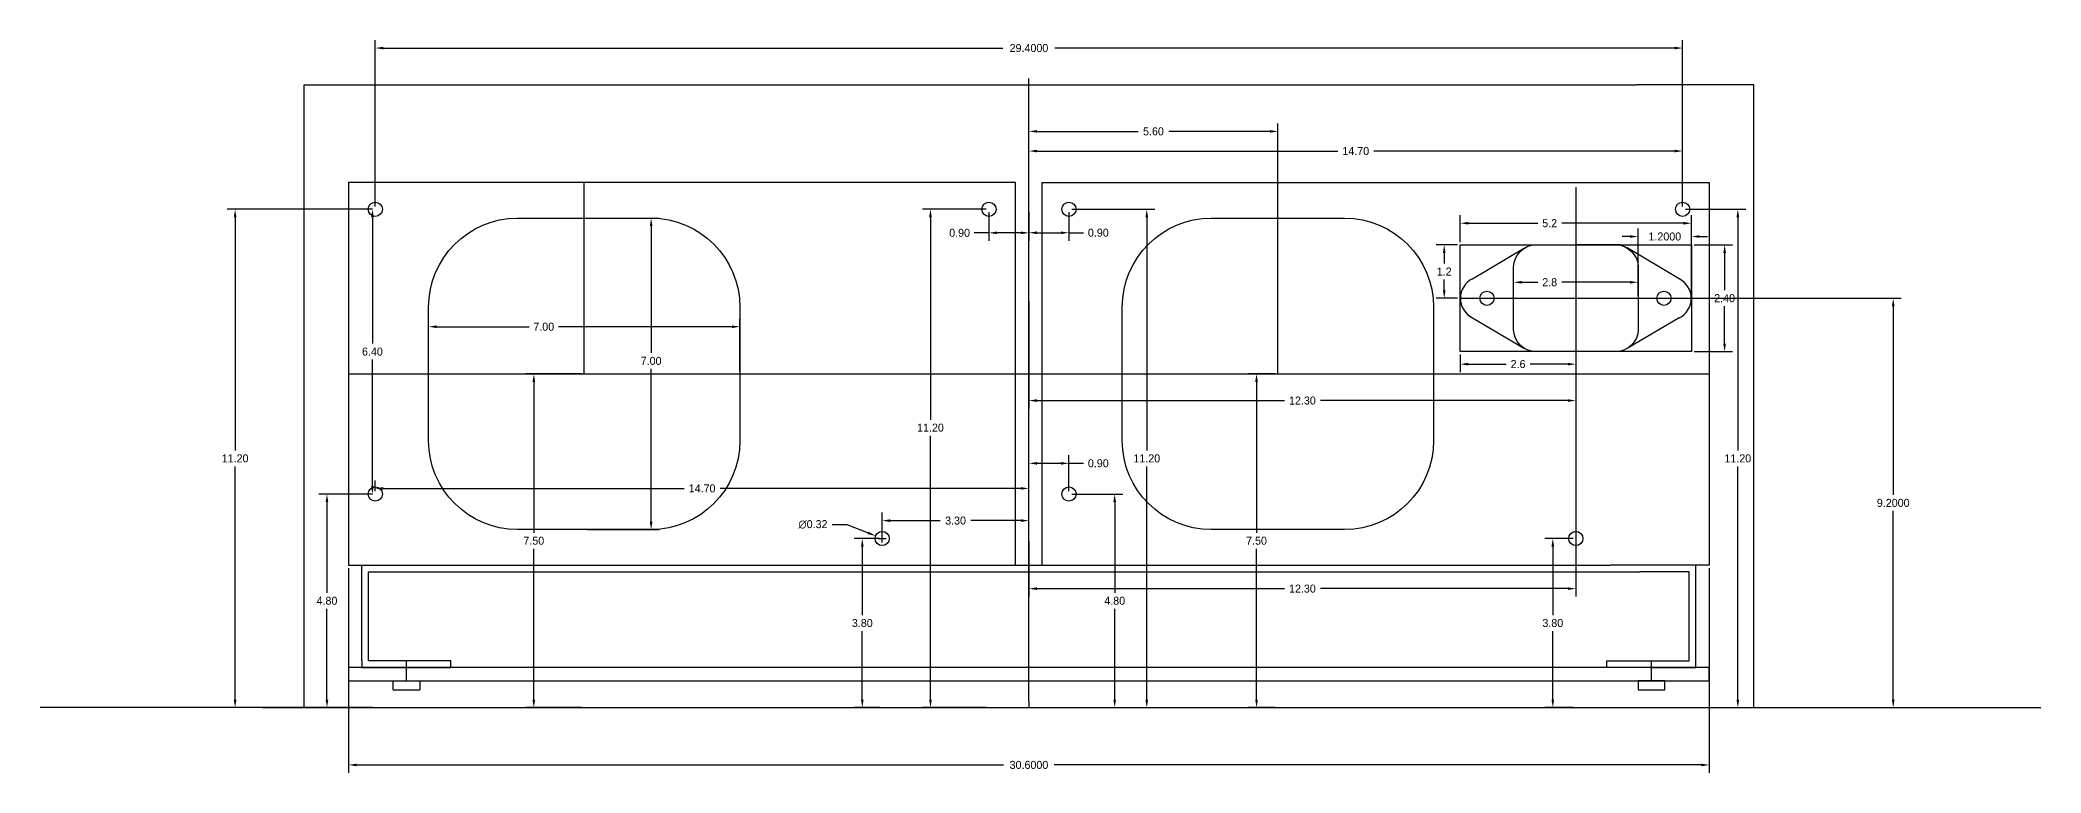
# Model space of a CAD drawing. Header units: millimetres. Extents: x -73 to 120, y 17 to 125.
# Drawn here: x -72.75 to -27.75, y 17.14 to 33.62 of the extents above; entities that cross this region are included whole.
import ezdxf
from ezdxf.lldxf.tags import DXFTag

# ---------------------------------------------------------------- set-up
doc = ezdxf.new("R2010")
doc.units = ezdxf.units.MM
doc.header["$MEASUREMENT"] = 0
tags = doc.linetypes.add('New Line1', pattern=[1.3, 1, -0.3]).pattern_tags.tags
tags[6:7] = [DXFTag(74, 4), DXFTag(75, 0), DXFTag(340, '0'), DXFTag(46, 1.0), DXFTag(50, 0.0), DXFTag(44, 0.0), DXFTag(45, 0.0)]
tags[4:5] = [DXFTag(74, 4), DXFTag(75, 0), DXFTag(340, '0'), DXFTag(46, 1.0), DXFTag(50, 0.0), DXFTag(44, 0.0), DXFTag(45, 0.0)]
doc.dimstyles.get("Standard").update_dxf_attribs({"dimtxt": 0.18, "dimasz": 0.18, "dimexe": 0.18, "dimexo": 0.0625, "dimgap": 0.09, "dimtad": 0, "dimtih": 1, "dimtoh": 1, "dimdec": 4, "dimzin": 0, "dimdsep": 46, "dimtxsty": 'Standard', "dimcen": 0.09, "dimadec": 0, "dimazin": 0, "dimtfac": 1, "dimtdec": 4, "dimtofl": 0, "dimtmove": 0, "dimatfit": 3, "dimfxl": 1, "dimtolj": 1, "dimtzin": 0, "dimarcsym": 0})

# ---------------------------------------------------------------- blocks, each defined once
blk = doc.blocks.new('*D3')
at = {"color": 0, "linetype": 'New Line1', "lineweight": -2, "transparency": 16777216}
for p, q in [((-65.269, 23.414), (-66.473, 23.414)), ((-66.293, 23.234), (-66.293, 21.194)), ((-66.293, 18.794), (-66.293, 20.834)), ((-65.269, 18.614), (-66.473, 18.614))]:
    blk.add_line(p, q, dxfattribs=at)
at = {"color": 0, "linetype": 'New Line1', "transparency": 16777216}
for points in [[(-66.323, 23.234), (-66.263, 23.234), (-66.293, 23.414)], [(-66.323, 18.794), (-66.263, 18.794), (-66.293, 18.614)]]:
    blk.add_solid(points, dxfattribs=at)
at = {"layer": 'Defpoints', "color": 0, "linetype": 'New Line1', "transparency": 16777216}
for p in [(-65.206, 23.414), (-66.293, 18.614), (-65.206, 18.614)]:
    blk.add_point(p, dxfattribs=at)
at = {"color": 0, "linetype": 'New Line1', "transparency": 16777216, "insert": (-66.293, 21.014), "char_height": 0.18, "attachment_point": 5}
blk.add_mtext('\\A1;4.80', dxfattribs=at)
blk = doc.blocks.new('*D4')
at = {"color": 0, "linetype": 'New Line1', "lineweight": -2, "transparency": 16777216}
for p, q in [((-65.269, 29.814), (-68.539, 29.814)), ((-68.359, 29.634), (-68.359, 24.394)), ((-68.359, 18.794), (-68.359, 24.034)), ((-65.269, 18.614), (-68.539, 18.614))]:
    blk.add_line(p, q, dxfattribs=at)
at = {"color": 0, "linetype": 'New Line1', "transparency": 16777216}
for points in [[(-68.389, 29.634), (-68.329, 29.634), (-68.359, 29.814)], [(-68.389, 18.794), (-68.329, 18.794), (-68.359, 18.614)]]:
    blk.add_solid(points, dxfattribs=at)
at = {"layer": 'Defpoints', "color": 0, "linetype": 'New Line1', "transparency": 16777216}
for p in [(-65.206, 29.814), (-68.359, 18.614), (-65.206, 18.614)]:
    blk.add_point(p, dxfattribs=at)
at = {"color": 0, "linetype": 'New Line1', "transparency": 16777216, "insert": (-68.359, 24.214), "char_height": 0.18, "attachment_point": 5}
blk.add_mtext('\\A1;11.20', dxfattribs=at)
blk = doc.blocks.new('*D5')
at = {"color": 0, "linetype": 'New Line1', "lineweight": -2, "transparency": 16777216}
for p, q in [((-65.269, 29.814), (-65.451, 29.814)), ((-65.271, 29.634), (-65.271, 26.794)), ((-65.271, 23.594), (-65.271, 26.434)), ((-65.269, 23.414), (-65.451, 23.414))]:
    blk.add_line(p, q, dxfattribs=at)
at = {"color": 0, "linetype": 'New Line1', "transparency": 16777216}
for points in [[(-65.301, 29.634), (-65.241, 29.634), (-65.271, 29.814)], [(-65.301, 23.594), (-65.241, 23.594), (-65.271, 23.414)]]:
    blk.add_solid(points, dxfattribs=at)
at = {"layer": 'Defpoints', "color": 0, "linetype": 'New Line1', "transparency": 16777216}
for p in [(-65.271, 29.814), (-65.206, 29.814), (-65.206, 23.414)]:
    blk.add_point(p, dxfattribs=at)
at = {"color": 0, "linetype": 'New Line1', "transparency": 16777216, "insert": (-65.271, 26.614), "char_height": 0.18, "attachment_point": 5}
blk.add_mtext('\\A1;6.40', dxfattribs=at)
blk = doc.blocks.new('*D6')
at = {"color": 0, "linetype": 'New Line1', "lineweight": -2, "transparency": 16777216}
for p, q in [((-53.869, 22.414), (-54.434, 22.414)), ((-54.254, 22.234), (-54.254, 20.694)), ((-54.254, 18.794), (-54.254, 20.334)), ((-53.869, 18.614), (-54.434, 18.614))]:
    blk.add_line(p, q, dxfattribs=at)
at = {"color": 0, "linetype": 'New Line1', "transparency": 16777216}
for points in [[(-54.284, 22.234), (-54.224, 22.234), (-54.254, 22.414)], [(-54.284, 18.794), (-54.224, 18.794), (-54.254, 18.614)]]:
    blk.add_solid(points, dxfattribs=at)
at = {"layer": 'Defpoints', "color": 0, "linetype": 'New Line1', "transparency": 16777216}
for p in [(-53.806, 22.414), (-54.254, 18.614), (-53.806, 18.614)]:
    blk.add_point(p, dxfattribs=at)
at = {"color": 0, "linetype": 'New Line1', "transparency": 16777216, "insert": (-54.254, 20.514), "char_height": 0.18, "attachment_point": 5}
blk.add_mtext('\\A1;3.80', dxfattribs=at)
blk = doc.blocks.new('*D7')
at = {"color": 0, "linetype": 'New Line1', "lineweight": -2, "transparency": 16777216}
for p, q in [((-51.469, 29.814), (-52.901, 29.814)), ((-52.721, 29.634), (-52.721, 25.085)), ((-52.721, 18.794), (-52.721, 24.725)), ((-51.469, 18.614), (-52.901, 18.614))]:
    blk.add_line(p, q, dxfattribs=at)
at = {"color": 0, "linetype": 'New Line1', "transparency": 16777216}
for points in [[(-52.751, 29.634), (-52.691, 29.634), (-52.721, 29.814)], [(-52.751, 18.794), (-52.691, 18.794), (-52.721, 18.614)]]:
    blk.add_solid(points, dxfattribs=at)
at = {"layer": 'Defpoints', "color": 0, "linetype": 'New Line1', "transparency": 16777216}
for p in [(-51.406, 29.814), (-52.721, 18.614), (-51.406, 18.614)]:
    blk.add_point(p, dxfattribs=at)
at = {"color": 0, "linetype": 'New Line1', "transparency": 16777216, "insert": (-52.721, 24.905), "char_height": 0.18, "attachment_point": 5}
blk.add_mtext('\\A1;11.20', dxfattribs=at)
blk = doc.blocks.new('*D8')
at = {"color": 0, "linetype": 'New Line1', "lineweight": -2, "transparency": 16777216}
for p, q in [((-60.569, 26.114), (-61.821, 26.114)), ((-61.641, 25.934), (-61.641, 22.544)), ((-61.641, 18.794), (-61.641, 22.184)), ((-60.569, 18.614), (-61.821, 18.614))]:
    blk.add_line(p, q, dxfattribs=at)
at = {"color": 0, "linetype": 'New Line1', "transparency": 16777216}
for points in [[(-61.671, 25.934), (-61.611, 25.934), (-61.641, 26.114)], [(-61.671, 18.794), (-61.611, 18.794), (-61.641, 18.614)]]:
    blk.add_solid(points, dxfattribs=at)
at = {"layer": 'Defpoints', "color": 0, "linetype": 'New Line1', "transparency": 16777216}
for p in [(-60.506, 26.114), (-61.641, 18.614), (-60.506, 18.614)]:
    blk.add_point(p, dxfattribs=at)
at = {"color": 0, "linetype": 'New Line1', "transparency": 16777216, "insert": (-61.641, 22.364), "char_height": 0.18, "attachment_point": 5}
blk.add_mtext('\\A1;7.50', dxfattribs=at)
blk = doc.blocks.new('*D9')
at = {"color": 0, "linetype": 'New Line1', "lineweight": -2, "transparency": 16777216}
for p, q in [((-50.506, 26.176), (-50.506, 31.744)), ((-50.326, 31.564), (-48.051, 31.564)), ((-45.086, 31.564), (-47.361, 31.564)), ((-44.906, 26.176), (-44.906, 31.744))]:
    blk.add_line(p, q, dxfattribs=at)
at = {"color": 0, "linetype": 'New Line1', "transparency": 16777216}
for points in [[(-50.326, 31.594), (-50.326, 31.534), (-50.506, 31.564)], [(-45.086, 31.594), (-45.086, 31.534), (-44.906, 31.564)]]:
    blk.add_solid(points, dxfattribs=at)
at = {"layer": 'Defpoints', "color": 0, "linetype": 'New Line1', "transparency": 16777216}
for p in [(-44.906, 31.564), (-50.506, 26.114), (-44.906, 26.114)]:
    blk.add_point(p, dxfattribs=at)
at = {"color": 0, "linetype": 'New Line1', "transparency": 16777216, "insert": (-47.706, 31.564), "char_height": 0.18, "attachment_point": 5}
blk.add_mtext('\\A1;5.60', dxfattribs=at)
blk = doc.blocks.new('*D10')
at = {"color": 0, "linetype": 'New Line1', "lineweight": -2, "transparency": 16777216}
for p, q in [((-53.806, 22.476), (-53.806, 22.996)), ((-50.506, 22.476), (-50.506, 22.996)), ((-53.626, 22.816), (-52.501, 22.816)), ((-50.686, 22.816), (-51.811, 22.816))]:
    blk.add_line(p, q, dxfattribs=at)
at = {"color": 0, "linetype": 'New Line1', "transparency": 16777216}
for points in [[(-53.626, 22.846), (-53.626, 22.786), (-53.806, 22.816)], [(-50.686, 22.846), (-50.686, 22.786), (-50.506, 22.816)]]:
    blk.add_solid(points, dxfattribs=at)
at = {"layer": 'Defpoints', "color": 0, "linetype": 'New Line1', "transparency": 16777216}
for p in [(-50.506, 22.816), (-53.806, 22.414), (-50.506, 22.414)]:
    blk.add_point(p, dxfattribs=at)
at = {"color": 0, "linetype": 'New Line1', "transparency": 16777216, "insert": (-52.156, 22.816), "char_height": 0.18, "attachment_point": 5}
blk.add_mtext('\\A1;3.30', dxfattribs=at)
blk = doc.blocks.new('*D11')
at = {"color": 0, "linetype": 'New Line1', "lineweight": -2, "transparency": 16777216}
for p, q in [((-51.406, 29.751), (-51.406, 29.104)), ((-50.506, 29.751), (-50.506, 29.104)), ((-51.406, 29.284), (-51.736, 29.284)), ((-50.686, 29.284), (-51.226, 29.284))]:
    blk.add_line(p, q, dxfattribs=at)
at = {"color": 0, "linetype": 'New Line1', "transparency": 16777216}
for points in [[(-51.226, 29.314), (-51.226, 29.254), (-51.406, 29.284)], [(-50.686, 29.314), (-50.686, 29.254), (-50.506, 29.284)]]:
    blk.add_solid(points, dxfattribs=at)
at = {"layer": 'Defpoints', "color": 0, "linetype": 'New Line1', "transparency": 16777216}
for p in [(-51.406, 29.814), (-50.506, 29.814), (-50.506, 29.284)]:
    blk.add_point(p, dxfattribs=at)
at = {"color": 0, "linetype": 'New Line1', "transparency": 16777216, "insert": (-52.066, 29.284), "char_height": 0.18, "attachment_point": 5}
blk.add_mtext('\\A1;0.90', dxfattribs=at)
blk = doc.blocks.new('*D12')
at = {"color": 0, "linetype": 'New Line1', "lineweight": -2, "transparency": 16777216}
for p, q in [((-50.506, 29.751), (-50.506, 29.106)), ((-49.606, 29.751), (-49.606, 29.106)), ((-50.326, 29.286), (-49.786, 29.286)), ((-49.606, 29.286), (-49.276, 29.286))]:
    blk.add_line(p, q, dxfattribs=at)
at = {"color": 0, "linetype": 'New Line1', "transparency": 16777216}
for points in [[(-50.326, 29.316), (-50.326, 29.256), (-50.506, 29.286)], [(-49.786, 29.316), (-49.786, 29.256), (-49.606, 29.286)]]:
    blk.add_solid(points, dxfattribs=at)
at = {"layer": 'Defpoints', "color": 0, "linetype": 'New Line1', "transparency": 16777216}
for p in [(-50.506, 29.814), (-49.606, 29.814), (-50.506, 29.286)]:
    blk.add_point(p, dxfattribs=at)
at = {"color": 0, "linetype": 'New Line1', "transparency": 16777216, "insert": (-48.946, 29.286), "char_height": 0.18, "attachment_point": 5}
blk.add_mtext('\\A1;0.90', dxfattribs=at)
blk = doc.blocks.new('*D13')
at = {"color": 0, "linetype": 'New Line1', "lineweight": -2, "transparency": 16777216}
for p, q in [((-65.206, 23.476), (-65.206, 23.72)), ((-65.026, 23.54), (-58.261, 23.54)), ((-50.686, 23.54), (-57.451, 23.54)), ((-50.506, 23.476), (-50.506, 23.72))]:
    blk.add_line(p, q, dxfattribs=at)
at = {"color": 0, "linetype": 'New Line1', "transparency": 16777216}
for points in [[(-65.026, 23.57), (-65.026, 23.51), (-65.206, 23.54)], [(-50.686, 23.57), (-50.686, 23.51), (-50.506, 23.54)]]:
    blk.add_solid(points, dxfattribs=at)
at = {"layer": 'Defpoints', "color": 0, "linetype": 'New Line1', "transparency": 16777216}
for p in [(-65.206, 23.414), (-50.506, 23.54), (-50.506, 23.414)]:
    blk.add_point(p, dxfattribs=at)
at = {"color": 0, "linetype": 'New Line1', "transparency": 16777216, "insert": (-57.856, 23.54), "char_height": 0.18, "attachment_point": 5}
blk.add_mtext('\\A1;14.70', dxfattribs=at)
blk = doc.blocks.new('*D14')
at = {"color": 0, "linetype": 'New Line1', "lineweight": -2, "transparency": 16777216}
for p, q in [((-54.929, 22.731), (-54.599, 22.731)), ((-54.599, 22.731), (-54.122, 22.54)), ((-53.806, 22.324), (-53.806, 22.504)), ((-53.896, 22.414), (-53.716, 22.414))]:
    blk.add_line(p, q, dxfattribs=at)
at = {"color": 0, "linetype": 'New Line1', "transparency": 16777216}
blk.add_solid([(-54.111, 22.568), (-54.133, 22.512), (-53.955, 22.473)], dxfattribs=at)
at = {"layer": 'Defpoints', "color": 0, "linetype": 'New Line1', "transparency": 16777216}
for p in [(-53.955, 22.473), (-53.658, 22.354)]:
    blk.add_point(p, dxfattribs=at)
at = {"color": 0, "linetype": 'New Line1', "transparency": 16777216, "insert": (-55.364, 22.731), "char_height": 0.18, "attachment_point": 5}
blk.add_mtext('\\A1;∅0.32', dxfattribs=at)
blk = doc.blocks.new('*D15')
at = {"color": 0, "linetype": 'New Line1', "lineweight": -2, "transparency": 16777216}
for p, q in [((-49.544, 29.814), (-47.676, 29.814)), ((-47.856, 29.634), (-47.856, 24.394)), ((-47.856, 18.794), (-47.856, 24.034)), ((-49.544, 18.614), (-47.676, 18.614))]:
    blk.add_line(p, q, dxfattribs=at)
at = {"color": 0, "linetype": 'New Line1', "transparency": 16777216}
for points in [[(-47.886, 29.634), (-47.826, 29.634), (-47.856, 29.814)], [(-47.886, 18.794), (-47.826, 18.794), (-47.856, 18.614)]]:
    blk.add_solid(points, dxfattribs=at)
at = {"layer": 'Defpoints', "color": 0, "linetype": 'New Line1', "transparency": 16777216}
for p in [(-49.606, 29.814), (-49.606, 18.614), (-47.856, 18.614)]:
    blk.add_point(p, dxfattribs=at)
at = {"color": 0, "linetype": 'New Line1', "transparency": 16777216, "insert": (-47.856, 24.214), "char_height": 0.18, "attachment_point": 5}
blk.add_mtext('\\A1;11.20', dxfattribs=at)
blk = doc.blocks.new('*D16')
at = {"color": 0, "linetype": 'New Line1', "lineweight": -2, "transparency": 16777216}
for p, q in [((-44.969, 26.114), (-45.568, 26.114)), ((-45.388, 25.934), (-45.388, 22.544)), ((-45.388, 18.794), (-45.388, 22.184)), ((-44.969, 18.614), (-45.568, 18.614))]:
    blk.add_line(p, q, dxfattribs=at)
at = {"color": 0, "linetype": 'New Line1', "transparency": 16777216}
for points in [[(-45.418, 25.934), (-45.358, 25.934), (-45.388, 26.114)], [(-45.418, 18.794), (-45.358, 18.794), (-45.388, 18.614)]]:
    blk.add_solid(points, dxfattribs=at)
at = {"layer": 'Defpoints', "color": 0, "linetype": 'New Line1', "transparency": 16777216}
for p in [(-44.906, 26.114), (-45.388, 18.614), (-44.906, 18.614)]:
    blk.add_point(p, dxfattribs=at)
at = {"color": 0, "linetype": 'New Line1', "transparency": 16777216, "insert": (-45.388, 22.364), "char_height": 0.18, "attachment_point": 5}
blk.add_mtext('\\A1;7.50', dxfattribs=at)
blk = doc.blocks.new('*D17')
at = {"color": 0, "linetype": 'New Line1', "lineweight": -2, "transparency": 16777216}
for p, q in [((-50.506, 29.876), (-50.506, 31.302)), ((-50.326, 31.122), (-43.561, 31.122)), ((-35.986, 31.122), (-42.751, 31.122)), ((-35.806, 29.876), (-35.806, 31.302))]:
    blk.add_line(p, q, dxfattribs=at)
at = {"color": 0, "linetype": 'New Line1', "transparency": 16777216}
for points in [[(-50.326, 31.152), (-50.326, 31.092), (-50.506, 31.122)], [(-35.986, 31.152), (-35.986, 31.092), (-35.806, 31.122)]]:
    blk.add_solid(points, dxfattribs=at)
at = {"layer": 'Defpoints', "color": 0, "linetype": 'New Line1', "transparency": 16777216}
for p in [(-50.506, 31.122), (-50.506, 29.814), (-35.806, 29.814)]:
    blk.add_point(p, dxfattribs=at)
at = {"color": 0, "linetype": 'New Line1', "transparency": 16777216, "insert": (-43.156, 31.122), "char_height": 0.18, "attachment_point": 5}
blk.add_mtext('\\A1;14.70', dxfattribs=at)
blk = doc.blocks.new('*D18')
at = {"color": 0, "linetype": 'New Line1', "lineweight": -2, "transparency": 16777216}
for p, q in [((-50.506, 27.751), (-50.506, 25.334)), ((-38.206, 27.751), (-38.206, 25.334)), ((-50.326, 25.514), (-44.761, 25.514)), ((-38.386, 25.514), (-43.951, 25.514))]:
    blk.add_line(p, q, dxfattribs=at)
at = {"color": 0, "linetype": 'New Line1', "transparency": 16777216}
for points in [[(-50.326, 25.544), (-50.326, 25.484), (-50.506, 25.514)], [(-38.386, 25.544), (-38.386, 25.484), (-38.206, 25.514)]]:
    blk.add_solid(points, dxfattribs=at)
at = {"layer": 'Defpoints', "color": 0, "linetype": 'New Line1', "transparency": 16777216}
for p in [(-50.506, 27.814), (-38.206, 27.814), (-50.506, 25.514)]:
    blk.add_point(p, dxfattribs=at)
at = {"color": 0, "linetype": 'New Line1', "transparency": 16777216, "insert": (-44.356, 25.514), "char_height": 0.18, "attachment_point": 5}
blk.add_mtext('\\A1;12.30', dxfattribs=at)
blk = doc.blocks.new('*D19')
at = {"color": 0, "linetype": 'New Line1', "lineweight": -2, "transparency": 16777216}
for p, q in [((-49.544, 23.414), (-48.398, 23.414)), ((-48.578, 23.234), (-48.578, 21.194)), ((-48.578, 18.794), (-48.578, 20.834)), ((-49.544, 18.614), (-48.398, 18.614))]:
    blk.add_line(p, q, dxfattribs=at)
at = {"color": 0, "linetype": 'New Line1', "transparency": 16777216}
for points in [[(-48.608, 23.234), (-48.548, 23.234), (-48.578, 23.414)], [(-48.608, 18.794), (-48.548, 18.794), (-48.578, 18.614)]]:
    blk.add_solid(points, dxfattribs=at)
at = {"layer": 'Defpoints', "color": 0, "linetype": 'New Line1', "transparency": 16777216}
for p in [(-49.606, 23.414), (-49.606, 18.614), (-48.578, 18.614)]:
    blk.add_point(p, dxfattribs=at)
at = {"color": 0, "linetype": 'New Line1', "transparency": 16777216, "insert": (-48.578, 21.014), "char_height": 0.18, "attachment_point": 5}
blk.add_mtext('\\A1;4.80', dxfattribs=at)
blk = doc.blocks.new('*D20')
at = {"color": 0, "linetype": 'New Line1', "lineweight": -2, "transparency": 16777216}
for p, q in [((-60.444, 29.614), (-58.823, 29.614)), ((-59.003, 29.434), (-59.003, 26.586)), ((-59.003, 22.794), (-59.003, 26.226)), ((-60.444, 22.614), (-58.823, 22.614))]:
    blk.add_line(p, q, dxfattribs=at)
at = {"color": 0, "linetype": 'New Line1', "transparency": 16777216}
for points in [[(-59.033, 29.434), (-58.973, 29.434), (-59.003, 29.614)], [(-59.033, 22.794), (-58.973, 22.794), (-59.003, 22.614)]]:
    blk.add_solid(points, dxfattribs=at)
at = {"layer": 'Defpoints', "color": 0, "linetype": 'New Line1', "transparency": 16777216}
for p in [(-60.506, 29.614), (-60.506, 22.614), (-59.003, 22.614)]:
    blk.add_point(p, dxfattribs=at)
at = {"color": 0, "linetype": 'New Line1', "transparency": 16777216, "insert": (-59.003, 26.406), "char_height": 0.18, "attachment_point": 5}
blk.add_mtext('\\A1;7.00', dxfattribs=at)
blk = doc.blocks.new('*D21')
at = {"color": 0, "linetype": 'New Line1', "lineweight": -2, "transparency": 16777216}
for p, q in [((-38.269, 22.414), (-38.905, 22.414)), ((-38.725, 22.234), (-38.725, 20.694)), ((-38.725, 18.794), (-38.725, 20.334)), ((-38.269, 18.614), (-38.905, 18.614))]:
    blk.add_line(p, q, dxfattribs=at)
at = {"color": 0, "linetype": 'New Line1', "transparency": 16777216}
for points in [[(-38.755, 22.234), (-38.695, 22.234), (-38.725, 22.414)], [(-38.755, 18.794), (-38.695, 18.794), (-38.725, 18.614)]]:
    blk.add_solid(points, dxfattribs=at)
at = {"layer": 'Defpoints', "color": 0, "linetype": 'New Line1', "transparency": 16777216}
for p in [(-38.206, 22.414), (-38.725, 18.614), (-38.206, 18.614)]:
    blk.add_point(p, dxfattribs=at)
at = {"color": 0, "linetype": 'New Line1', "transparency": 16777216, "insert": (-38.725, 20.514), "char_height": 0.18, "attachment_point": 5}
blk.add_mtext('\\A1;3.80', dxfattribs=at)
blk = doc.blocks.new('*D22')
at = {"color": 0, "linetype": 'New Line1', "lineweight": -2, "transparency": 16777216}
for p, q in [((-50.506, 22.351), (-50.506, 21.107)), ((-38.206, 22.351), (-38.206, 21.107)), ((-50.326, 21.287), (-44.761, 21.287)), ((-38.386, 21.287), (-43.951, 21.287))]:
    blk.add_line(p, q, dxfattribs=at)
at = {"color": 0, "linetype": 'New Line1', "transparency": 16777216}
for points in [[(-50.326, 21.317), (-50.326, 21.257), (-50.506, 21.287)], [(-38.386, 21.317), (-38.386, 21.257), (-38.206, 21.287)]]:
    blk.add_solid(points, dxfattribs=at)
at = {"layer": 'Defpoints', "color": 0, "linetype": 'New Line1', "transparency": 16777216}
for p in [(-50.506, 22.414), (-38.206, 22.414), (-50.506, 21.287)]:
    blk.add_point(p, dxfattribs=at)
at = {"color": 0, "linetype": 'New Line1', "transparency": 16777216, "insert": (-44.356, 21.287), "char_height": 0.18, "attachment_point": 5}
blk.add_mtext('\\A1;12.30', dxfattribs=at)
blk = doc.blocks.new('*D23')
at = {"color": 0, "linetype": 'New Line1', "lineweight": -2, "transparency": 16777216}
for p, q in [((-64.006, 26.176), (-64.006, 27.354)), ((-63.826, 27.174), (-61.748, 27.174)), ((-57.186, 27.174), (-61.088, 27.174)), ((-57.006, 26.176), (-57.006, 27.354))]:
    blk.add_line(p, q, dxfattribs=at)
at = {"color": 0, "linetype": 'New Line1', "transparency": 16777216}
for points in [[(-63.826, 27.204), (-63.826, 27.144), (-64.006, 27.174)], [(-57.186, 27.204), (-57.186, 27.144), (-57.006, 27.174)]]:
    blk.add_solid(points, dxfattribs=at)
at = {"layer": 'Defpoints', "color": 0, "linetype": 'New Line1', "transparency": 16777216}
for p in [(-57.006, 27.174), (-64.006, 26.114), (-57.006, 26.114)]:
    blk.add_point(p, dxfattribs=at)
at = {"color": 0, "linetype": 'New Line1', "transparency": 16777216, "insert": (-61.418, 27.174), "char_height": 0.18, "attachment_point": 5}
blk.add_mtext('\\A1;7.00', dxfattribs=at)
blk = doc.blocks.new('*D24')
at = {"color": 0, "linetype": 'New Line1', "lineweight": -2, "transparency": 16777216}
for p, q in [((-50.506, 23.476), (-50.506, 24.284)), ((-50.326, 24.104), (-49.786, 24.104)), ((-49.606, 23.476), (-49.606, 24.284)), ((-49.606, 24.104), (-49.276, 24.104))]:
    blk.add_line(p, q, dxfattribs=at)
at = {"color": 0, "linetype": 'New Line1', "transparency": 16777216}
for points in [[(-50.326, 24.134), (-50.326, 24.074), (-50.506, 24.104)], [(-49.786, 24.134), (-49.786, 24.074), (-49.606, 24.104)]]:
    blk.add_solid(points, dxfattribs=at)
at = {"layer": 'Defpoints', "color": 0, "linetype": 'New Line1', "transparency": 16777216}
for p in [(-50.506, 24.104), (-50.506, 23.414), (-49.606, 23.414)]:
    blk.add_point(p, dxfattribs=at)
at = {"color": 0, "linetype": 'New Line1', "transparency": 16777216, "insert": (-48.946, 24.104), "char_height": 0.18, "attachment_point": 5}
blk.add_mtext('\\A1;0.90', dxfattribs=at)
blk = doc.blocks.new('*D25')
at = {"color": 0, "linetype": 'New Line1', "lineweight": -2, "transparency": 16777216}
for p, q in [((-35.744, 29.814), (-34.384, 29.814)), ((-34.564, 29.634), (-34.564, 24.394)), ((-34.564, 18.794), (-34.564, 24.034)), ((-35.744, 18.614), (-34.384, 18.614))]:
    blk.add_line(p, q, dxfattribs=at)
at = {"color": 0, "linetype": 'New Line1', "transparency": 16777216}
for points in [[(-34.594, 29.634), (-34.534, 29.634), (-34.564, 29.814)], [(-34.594, 18.794), (-34.534, 18.794), (-34.564, 18.614)]]:
    blk.add_solid(points, dxfattribs=at)
at = {"layer": 'Defpoints', "color": 0, "linetype": 'New Line1', "transparency": 16777216}
for p in [(-35.806, 29.814), (-35.806, 18.614), (-34.564, 18.614)]:
    blk.add_point(p, dxfattribs=at)
at = {"color": 0, "linetype": 'New Line1', "transparency": 16777216, "insert": (-34.564, 24.214), "char_height": 0.18, "attachment_point": 5}
blk.add_mtext('\\A1;11.20', dxfattribs=at)
blk = doc.blocks.new('*D26')
at = {"color": 0, "linetype": 'New Line1', "lineweight": -2, "transparency": 16777216}
for p, q in [((-40.869, 29.014), (-41.347, 29.014)), ((-41.167, 28.834), (-41.167, 28.594)), ((-41.167, 27.994), (-41.167, 28.234)), ((-40.869, 27.814), (-41.347, 27.814))]:
    blk.add_line(p, q, dxfattribs=at)
at = {"color": 0, "linetype": 'New Line1', "transparency": 16777216}
for points in [[(-41.197, 28.834), (-41.137, 28.834), (-41.167, 29.014)], [(-41.197, 27.994), (-41.137, 27.994), (-41.167, 27.814)]]:
    blk.add_solid(points, dxfattribs=at)
at = {"layer": 'Defpoints', "color": 0, "linetype": 'New Line1', "transparency": 16777216}
for p in [(-41.167, 29.014), (-40.806, 29.014), (-40.806, 27.814)]:
    blk.add_point(p, dxfattribs=at)
at = {"color": 0, "linetype": 'New Line1', "transparency": 16777216, "insert": (-41.167, 28.414), "char_height": 0.18, "attachment_point": 5}
blk.add_mtext('\\A1;1.2', dxfattribs=at)
blk = doc.blocks.new('*D27')
at = {"color": 0, "linetype": 'New Line1', "lineweight": -2, "transparency": 16777216}
for p, q in [((-35.544, 29.014), (-34.681, 29.014)), ((-34.861, 28.834), (-34.861, 27.994)), ((-34.861, 26.794), (-34.861, 27.634)), ((-35.544, 26.614), (-34.681, 26.614))]:
    blk.add_line(p, q, dxfattribs=at)
at = {"color": 0, "linetype": 'New Line1', "transparency": 16777216}
for points in [[(-34.891, 28.834), (-34.831, 28.834), (-34.861, 29.014)], [(-34.891, 26.794), (-34.831, 26.794), (-34.861, 26.614)]]:
    blk.add_solid(points, dxfattribs=at)
at = {"layer": 'Defpoints', "color": 0, "linetype": 'New Line1', "transparency": 16777216}
for p in [(-35.606, 29.014), (-35.606, 26.614), (-34.861, 26.614)]:
    blk.add_point(p, dxfattribs=at)
at = {"color": 0, "linetype": 'New Line1', "transparency": 16777216, "insert": (-34.861, 27.814), "char_height": 0.18, "attachment_point": 5}
blk.add_mtext('\\A1;2.40', dxfattribs=at)
blk = doc.blocks.new('*D28')
at = {"color": 0, "linetype": 'New Line1', "lineweight": -2, "transparency": 16777216}
for p, q in [((-40.806, 29.076), (-40.806, 29.68)), ((-40.626, 29.5), (-39.065, 29.5)), ((-35.786, 29.5), (-38.525, 29.5)), ((-35.606, 29.076), (-35.606, 29.68))]:
    blk.add_line(p, q, dxfattribs=at)
at = {"color": 0, "linetype": 'New Line1', "transparency": 16777216}
for points in [[(-40.626, 29.53), (-40.626, 29.47), (-40.806, 29.5)], [(-35.786, 29.53), (-35.786, 29.47), (-35.606, 29.5)]]:
    blk.add_solid(points, dxfattribs=at)
at = {"layer": 'Defpoints', "color": 0, "linetype": 'New Line1', "transparency": 16777216}
for p in [(-35.606, 29.5), (-40.806, 29.014), (-35.606, 29.014)]:
    blk.add_point(p, dxfattribs=at)
at = {"color": 0, "linetype": 'New Line1', "transparency": 16777216, "insert": (-38.795, 29.5), "char_height": 0.18, "attachment_point": 5}
blk.add_mtext('\\A1;5.2', dxfattribs=at)
blk = doc.blocks.new('*D29')
at = {"color": 0, "linetype": 'New Line1', "lineweight": -2, "transparency": 16777216}
for p, q in [((-40.806, 26.551), (-40.806, 26.153)), ((-38.206, 26.551), (-38.206, 26.153)), ((-40.626, 26.333), (-39.776, 26.333)), ((-38.386, 26.333), (-39.236, 26.333))]:
    blk.add_line(p, q, dxfattribs=at)
at = {"color": 0, "linetype": 'New Line1', "transparency": 16777216}
for points in [[(-40.626, 26.363), (-40.626, 26.303), (-40.806, 26.333)], [(-38.386, 26.363), (-38.386, 26.303), (-38.206, 26.333)]]:
    blk.add_solid(points, dxfattribs=at)
at = {"layer": 'Defpoints', "color": 0, "linetype": 'New Line1', "transparency": 16777216}
for p in [(-40.806, 26.614), (-38.206, 26.614), (-38.206, 26.333)]:
    blk.add_point(p, dxfattribs=at)
at = {"color": 0, "linetype": 'New Line1', "transparency": 16777216, "insert": (-39.506, 26.333), "char_height": 0.18, "attachment_point": 5}
blk.add_mtext('\\A1;2.6', dxfattribs=at)
blk = doc.blocks.new('*D30')
at = {"color": 0, "linetype": 'New Line1', "lineweight": -2, "transparency": 16777216}
for p, q in [((-39.606, 27.876), (-39.606, 28.353)), ((-36.806, 27.876), (-36.806, 28.353)), ((-39.426, 28.173), (-39.065, 28.173)), ((-36.986, 28.173), (-38.525, 28.173))]:
    blk.add_line(p, q, dxfattribs=at)
at = {"color": 0, "linetype": 'New Line1', "transparency": 16777216}
for points in [[(-39.426, 28.203), (-39.426, 28.143), (-39.606, 28.173)], [(-36.986, 28.203), (-36.986, 28.143), (-36.806, 28.173)]]:
    blk.add_solid(points, dxfattribs=at)
at = {"layer": 'Defpoints', "color": 0, "linetype": 'New Line1', "transparency": 16777216}
for p in [(-36.806, 28.173), (-39.606, 27.814), (-36.806, 27.814)]:
    blk.add_point(p, dxfattribs=at)
at = {"color": 0, "linetype": 'New Line1', "transparency": 16777216, "insert": (-38.795, 28.173), "char_height": 0.18, "attachment_point": 5}
blk.add_mtext('\\A1;2.8', dxfattribs=at)
blk = doc.blocks.new('*D31')
at = {"color": 0, "linetype": 'New Line1', "lineweight": -2, "transparency": 16777216}
for p, q in [((-65.806, 21.751), (-65.806, 17.145)), ((-35.206, 21.751), (-35.206, 17.145)), ((-65.626, 17.325), (-51.076, 17.325)), ((-35.386, 17.325), (-49.936, 17.325))]:
    blk.add_line(p, q, dxfattribs=at)
at = {"color": 0, "linetype": 'New Line1', "transparency": 16777216}
for points in [[(-65.626, 17.355), (-65.626, 17.295), (-65.806, 17.325)], [(-35.386, 17.355), (-35.386, 17.295), (-35.206, 17.325)]]:
    blk.add_solid(points, dxfattribs=at)
at = {"layer": 'Defpoints', "color": 0, "linetype": 'New Line1', "transparency": 16777216}
for p in [(-65.806, 21.814), (-35.206, 21.814), (-35.206, 17.325)]:
    blk.add_point(p, dxfattribs=at)
at = {"color": 0, "linetype": 'New Line1', "transparency": 16777216, "insert": (-50.506, 17.325), "char_height": 0.18, "attachment_point": 5}
blk.add_mtext('\\A1;30.6000', dxfattribs=at)
blk = doc.blocks.new('*D32')
at = {"color": 0, "lineweight": -2, "transparency": 16777216}
for p, q in [((-38.144, 27.814), (-30.889, 27.814)), ((-31.069, 27.634), (-31.069, 23.394)), ((-31.069, 18.794), (-31.069, 23.034)), ((-38.144, 18.614), (-30.889, 18.614))]:
    blk.add_line(p, q, dxfattribs=at)
at = {"color": 0, "transparency": 16777216}
for points in [[(-31.099, 27.634), (-31.039, 27.634), (-31.069, 27.814)], [(-31.099, 18.794), (-31.039, 18.794), (-31.069, 18.614)]]:
    blk.add_solid(points, dxfattribs=at)
at = {"layer": 'Defpoints', "color": 0, "transparency": 16777216}
for p in [(-38.206, 27.814), (-38.206, 18.614), (-31.069, 18.614)]:
    blk.add_point(p, dxfattribs=at)
at = {"color": 0, "transparency": 16777216, "insert": (-31.069, 23.214), "char_height": 0.18, "attachment_point": 5}
blk.add_mtext('\\A1;9.2000', dxfattribs=at)
blk = doc.blocks.new('*D33')
at = {"color": 0, "lineweight": -2, "transparency": 16777216}
for p, q in [((-36.806, 27.876), (-36.806, 29.381)), ((-35.606, 27.876), (-35.606, 29.381)), ((-36.986, 29.201), (-37.166, 29.201)), ((-35.426, 29.201), (-35.246, 29.201))]:
    blk.add_line(p, q, dxfattribs=at)
at = {"color": 0, "transparency": 16777216}
for points in [[(-36.986, 29.231), (-36.986, 29.171), (-36.806, 29.201)], [(-35.426, 29.231), (-35.426, 29.171), (-35.606, 29.201)]]:
    blk.add_solid(points, dxfattribs=at)
at = {"layer": 'Defpoints', "color": 0, "transparency": 16777216}
for p in [(-35.606, 29.201), (-36.806, 27.814), (-35.606, 27.814)]:
    blk.add_point(p, dxfattribs=at)
at = {"color": 0, "transparency": 16777216, "insert": (-36.206, 29.201), "char_height": 0.18, "attachment_point": 5}
blk.add_mtext('\\A1;1.2000', dxfattribs=at)
blk = doc.blocks.new('*D34')
at = {"color": 0, "lineweight": -2, "transparency": 16777216}
for p, q in [((-65.206, 29.876), (-65.206, 33.617)), ((-65.026, 33.437), (-51.091, 33.437)), ((-35.986, 33.437), (-49.921, 33.437)), ((-35.806, 29.876), (-35.806, 33.617))]:
    blk.add_line(p, q, dxfattribs=at)
at = {"color": 0, "transparency": 16777216}
for points in [[(-65.026, 33.467), (-65.026, 33.407), (-65.206, 33.437)], [(-35.986, 33.467), (-35.986, 33.407), (-35.806, 33.437)]]:
    blk.add_solid(points, dxfattribs=at)
at = {"layer": 'Defpoints', "color": 0, "transparency": 16777216}
for p in [(-35.806, 33.437), (-65.206, 29.814), (-35.806, 29.814)]:
    blk.add_point(p, dxfattribs=at)
at = {"color": 0, "transparency": 16777216, "insert": (-50.506, 33.437), "char_height": 0.18, "attachment_point": 5}
blk.add_mtext('\\A1;29.4000', dxfattribs=at)

msp = doc.modelspace()

# ---------------------------------------------------------------- linework, layer by layer
at = {"color": 252, "true_color": 0x939598}
for p, q in [((-66.80629, 18.61361), (-66.80629, 32.61361)), ((-66.80629, 32.61361), (-36.84404, 32.61361)), ((-34.20629, 32.61361), (-36.84404, 32.61361)), ((-34.20629, 18.61361), (-34.20629, 32.61361)), ((-65.50629, 19.66361), (-65.50629, 21.81361)), ((-65.50629, 21.81361), (-37.43837, 21.81361)), ((-65.35629, 19.66361), (-65.35629, 21.66361)), ((-65.35629, 21.66361), (-36.76854, 21.66361)), ((-35.50629, 21.81361), (-37.43837, 21.81361)), ((-35.65629, 21.66361), (-36.76854, 21.66361)), ((-35.65629, 19.66361), (-35.65629, 21.66361)), ((-35.50629, 19.51361), (-35.50629, 21.66361)), ((-65.50629, 19.51361), (-64.50629, 19.51361)), ((-63.50629, 19.66361), (-65.35629, 19.66361)), ((-64.50629, 19.21361), (-64.50629, 19.66361)), ((-64.50629, 19.51361), (-63.50629, 19.51361)), ((-63.50629, 19.51361), (-63.50629, 19.66361)), ((-37.50629, 19.66361), (-35.65629, 19.66361)), ((-36.50629, 19.51361), (-37.50629, 19.51361)), ((-36.50629, 19.21361), (-36.50629, 19.66361)), ((-36.50629, 19.51361), (-35.50629, 19.51361)), ((-65.80629, 19.21361), (-65.80629, 18.61361)), ((-64.80629, 19.01361), (-64.20629, 19.01361)), ((-36.20629, 19.21361), (-36.80629, 19.21361)), ((-36.80629, 19.21361), (-36.80629, 19.01361)), ((-36.80629, 19.01361), (-36.20629, 19.01361)), ((-36.20629, 19.01361), (-36.20629, 19.21361)), ((-35.20629, 19.21361), (-35.20629, 18.61361)), ((-65.80629, 18.61361), (-66.80629, 18.61361)), ((-35.20629, 18.61361), (-34.20629, 18.61361))]:
    msp.add_line(p, q, dxfattribs=at)
for p, q in [((-50.50629, 18.75361), (-50.50629, 32.75361)), ((-40.53098, 28.25361), (-39.36141, 28.94363)), ((-37.20629, 29.01361), (-38.20629, 29.01361)), ((-35.88309, 28.25065), (-37.05118, 28.94363)), ((-40.53098, 27.37361), (-39.36036, 26.68297)), ((-35.88309, 27.37065), (-37.05118, 26.68359)), ((-35.50629, 21.66361), (-35.50629, 21.81361)), ((-65.50629, 19.66361), (-65.50629, 19.51361)), ((-37.50629, 19.51361), (-37.50629, 19.66361)), ((-67.74629, 18.61361), (-72.74629, 18.61361)), ((-67.74629, 18.61361), (-27.74629, 18.61361)), ((-50.50629, 18.75361), (-50.50629, 18.61361))]:
    msp.add_line(p, q)
at = {"color": 244, "true_color": 0x991b1e}
for p, q in [((-50.80629, 30.41361), (-65.80629, 30.41361)), ((-65.80629, 30.41361), (-65.80629, 21.81361)), ((-65.80629, 30.31361), (-65.80629, 21.81361)), ((-50.80629, 21.81361), (-50.80629, 30.41361)), ((-50.80629, 21.81361), (-50.80629, 30.31361)), ((-50.20629, 21.81361), (-50.20629, 30.41361)), ((-50.20629, 30.41361), (-35.20629, 30.41361)), ((-50.20629, 21.81361), (-50.20629, 30.31361)), ((-35.20629, 30.41361), (-35.20629, 21.81361)), ((-35.20629, 30.31361), (-35.20629, 21.81361)), ((-65.80629, 21.81361), (-65.50629, 21.81361)), ((-65.80629, 21.81361), (-65.50629, 21.81361)), ((-35.20629, 21.81361), (-35.50629, 21.81361)), ((-35.20629, 21.81361), (-35.50629, 21.81361)), ((-35.20629, 19.51361), (-65.80629, 19.51361)), ((-65.80629, 19.51361), (-65.80629, 19.21361)), ((-35.20629, 19.21361), (-35.20629, 19.51361)), ((-65.80629, 19.21361), (-50.50629, 19.21361)), ((-50.50629, 19.21361), (-35.20629, 19.21361))]:
    msp.add_line(p, q, dxfattribs=at)
at = {"color": 40, "true_color": 0xf8d731}
for p, q in [((-60.50629, 26.11361), (-60.50629, 30.41361)), ((-44.90629, 26.11361), (-44.90629, 30.41361)), ((-38.20629, 30.31361), (-38.20629, 21.81361)), ((-40.80629, 29.01361), (-35.60629, 29.01361)), ((-35.60629, 29.01361), (-35.60629, 26.61361)), ((-40.80629, 27.81361), (-35.60629, 27.81361)), ((-35.60629, 26.61361), (-40.80629, 26.61361)), ((-65.80629, 26.11361), (-35.20629, 26.11361)), ((-65.80629, 26.11361), (-60.50629, 26.11361)), ((-60.50629, 26.11361), (-57.00629, 26.11361)), ((-50.20629, 26.11361), (-44.90629, 26.11361)), ((-44.90629, 26.11361), (-41.40629, 26.11361))]:
    msp.add_line(p, q, dxfattribs=at)
at = {"color": 40, "linetype": 'New Line1', "true_color": 0xf8d731}
for p, q in [((-40.80629, 27.81361), (-40.80629, 29.01361)), ((-40.80629, 26.61361), (-40.80629, 27.81361))]:
    msp.add_line(p, q, dxfattribs=at)
at = {"color": 252, "linetype": 'New Line1', "true_color": 0x939598}
for p, q in [((-64.80629, 19.01361), (-64.80629, 19.21361)), ((-64.80629, 19.21361), (-64.20629, 19.21361)), ((-64.20629, 19.21361), (-64.20629, 19.01361))]:
    msp.add_line(p, q, dxfattribs=at)
at = {"color": 40, "true_color": 0xf8d731}
for points in [[(-64.00629, 27.61361, -0.41421356), (-62.00629, 29.61361), (-59.00629, 29.61361, -0.41421356), (-57.00629, 27.61361), (-57.00629, 24.61361, -0.41421356), (-59.00629, 22.61361), (-62.00629, 22.61361, -0.41421356), (-64.00629, 24.61361)], [(-48.40629, 27.61361, -0.41421356), (-46.40629, 29.61361), (-43.40629, 29.61361, -0.41421356), (-41.40629, 27.61361), (-41.40629, 24.61361, -0.41421356), (-43.40629, 22.61361), (-46.40629, 22.61361, -0.41421356), (-48.40629, 24.61361)]]:
    msp.add_lwpolyline(points, format="xyb", close=True, dxfattribs=at)
msp.add_lwpolyline([(-39.60629, 28.51361, -0.41421356), (-39.10629, 29.01361), (-37.30629, 29.01361, -0.41421356), (-36.80629, 28.51361), (-36.80629, 27.11361, -0.41421356), (-37.30629, 26.61361), (-39.10629, 26.61361, -0.41421356), (-39.60629, 27.11361)], format="xyb", close=True)
for centre in [(-65.20629, 29.81361), (-51.40629, 29.81361), (-49.60629, 29.81361), (-35.80629, 29.81361), (-65.20629, 23.41361), (-49.60629, 23.41361), (-53.80629, 22.41361), (-38.20629, 22.41361)]:
    msp.add_circle(centre, 0.16)
at = {"color": 40, "linetype": 'New Line1', "true_color": 0xf8d731}
for centre in [(-40.20629, 27.81361), (-36.22658, 27.81361)]:
    msp.add_circle(centre, 0.16, dxfattribs=at)
for centre, start, end in [((-40.31098, 27.81361), 116.565051, 243.434949), ((-36.10309, 27.81065), 296.565051, 63.434949)]:
    msp.add_arc(centre, 0.49193, start, end)

# ---------------------------------------------------------------- dimensions: what is measured, and where the dimension line sits
at = {"color": 32, "true_color": 0xcd6928}
for base, p1, p2, picture, middle in [((-35.80629, 33.43712), (-65.20629, 29.81361), (-35.80629, 29.81361), '*D34', (-50.50629, 33.43712)), ((-35.60629, 29.201), (-36.80629, 27.81361), (-35.60629, 27.81361), '*D33', (-36.20629, 29.201))]:
    dim = msp.add_linear_dim(base=base, p1=p1, p2=p2, dimstyle='Standard', dxfattribs=at)
    dim.commit()
    dim.dimension.update_dxf_attribs({"geometry": picture, "text_midpoint": middle})
at = {"color": 32, "linetype": 'New Line1', "true_color": 0xcd6928}
for base, p1, p2, override, picture, middle in [((-44.90629, 31.56399), (-50.50629, 26.11361), (-44.90629, 26.11361), {"dimdec": 2}, '*D9', (-47.70629, 31.56399)), ((-50.50629, 31.12239), (-35.80629, 29.81361), (-50.50629, 29.81361), {"dimdec": 2}, '*D17', (-43.15629, 31.12239)), ((-38.20629, 26.33335), (-40.80629, 26.61361), (-38.20629, 26.61361), {"dimdec": 1}, '*D29', (-39.50629, 26.33335)), ((-50.50629, 22.816), (-53.80629, 22.41361), (-50.50629, 22.41361), {"dimdec": 2}, '*D10', (-52.15629, 22.816)), ((-50.50629, 21.28658), (-38.20629, 22.41361), (-50.50629, 22.41361), {"dimdec": 2}, '*D22', (-44.35629, 21.28658))]:
    dim = msp.add_linear_dim(base=base, p1=p1, p2=p2, dimstyle='Standard', override=override, dxfattribs=at)
    dim.commit()
    dim.dimension.update_dxf_attribs({"geometry": picture, "text_midpoint": middle})
for base, p1, p2, picture, middle in [((-68.35862, 18.61361), (-65.20629, 29.81361), (-65.20629, 18.61361), '*D4', (-68.35862, 24.21361)), ((-52.72075, 18.61361), (-51.40629, 29.81361), (-51.40629, 18.61361), '*D7', (-52.72075, 24.90533)), ((-47.85611, 18.61361), (-49.60629, 29.81361), (-49.60629, 18.61361), '*D15', (-47.85611, 24.21361)), ((-34.56376, 18.61361), (-35.80629, 29.81361), (-35.80629, 18.61361), '*D25', (-34.56376, 24.21361)), ((-59.00318, 22.61361), (-60.50629, 29.61361), (-60.50629, 22.61361), '*D20', (-59.00318, 26.40555)), ((-48.57822, 18.61361), (-49.60629, 23.41361), (-49.60629, 18.61361), '*D19', (-48.57822, 21.01361))]:
    dim = msp.add_linear_dim(base=base, p1=p1, p2=p2, angle=90, dimstyle='Standard', override={"dimdec": 2}, dxfattribs=at)
    dim.commit()
    dim.dimension.update_dxf_attribs({"geometry": picture, "text_midpoint": middle, "dimtype": 160})
for base, p1, p2, override, picture, middle in [((-65.27075, 29.81361), (-65.20629, 23.41361), (-65.20629, 29.81361), {"dimdec": 2}, '*D5', (-65.27075, 26.61361)), ((-41.16716, 29.01361), (-40.80629, 27.81361), (-40.80629, 29.01361), {"dimdec": 1}, '*D26', (-41.16716, 28.41361)), ((-34.86073, 26.61361), (-35.60629, 29.01361), (-35.60629, 26.61361), {"dimdec": 2}, '*D27', (-34.86073, 27.81361)), ((-61.64108, 18.61361), (-60.50629, 26.11361), (-60.50629, 18.61361), {"dimdec": 2}, '*D8', (-61.64108, 22.36361)), ((-45.38781, 18.61361), (-44.90629, 26.11361), (-44.90629, 18.61361), {"dimdec": 2}, '*D16', (-45.38781, 22.36361)), ((-66.29272, 18.61361), (-65.20629, 23.41361), (-65.20629, 18.61361), {"dimdec": 2}, '*D3', (-66.29272, 21.01361)), ((-54.25369, 18.61361), (-53.80629, 22.41361), (-53.80629, 18.61361), {"dimdec": 2}, '*D6', (-54.25369, 20.51361)), ((-38.72524, 18.61361), (-38.20629, 22.41361), (-38.20629, 18.61361), {"dimdec": 2}, '*D21', (-38.72524, 20.51361))]:
    dim = msp.add_linear_dim(base=base, p1=p1, p2=p2, angle=90, dimstyle='Standard', override=override, dxfattribs=at)
    dim.commit()
    dim.dimension.update_dxf_attribs({"geometry": picture, "text_midpoint": middle})
for base, p1, p2, override, picture, middle in [((-50.50629, 29.28448), (-51.40629, 29.81361), (-50.50629, 29.81361), {"dimdec": 2}, '*D11', (-52.06629, 29.28448)), ((-50.50629, 29.28582), (-49.60629, 29.81361), (-50.50629, 29.81361), {"dimdec": 2}, '*D12', (-48.94629, 29.28582)), ((-35.60629, 29.49973), (-40.80629, 29.01361), (-35.60629, 29.01361), {"dimdec": 1}, '*D28', (-38.79463, 29.49973)), ((-36.80629, 28.17254), (-39.60629, 27.81361), (-36.80629, 27.81361), {"dimdec": 1}, '*D30', (-38.79463, 28.17254)), ((-50.50629, 25.5144), (-38.20629, 27.81361), (-50.50629, 27.81361), {"dimdec": 2}, '*D18', (-44.35629, 25.5144)), ((-57.00629, 27.17419), (-64.00629, 26.11361), (-57.00629, 26.11361), {"dimdec": 2}, '*D23', (-61.41839, 27.17419)), ((-50.50629, 24.10425), (-49.60629, 23.41361), (-50.50629, 23.41361), {"dimdec": 2}, '*D24', (-48.94629, 24.10425)), ((-50.50629, 23.53991), (-65.20629, 23.41361), (-50.50629, 23.41361), {"dimdec": 2}, '*D13', (-57.85629, 23.53991))]:
    dim = msp.add_linear_dim(base=base, p1=p1, p2=p2, dimstyle='Standard', override=override, dxfattribs=at)
    dim.commit()
    dim.dimension.update_dxf_attribs({"geometry": picture, "text_midpoint": middle, "dimtype": 160})
at = {"color": 32, "true_color": 0xcd6928}
dim = msp.add_linear_dim(base=(-31.06905, 18.61361), p1=(-38.20629, 27.81361), p2=(-38.20629, 18.61361), angle=90, dimstyle='Standard', dxfattribs=at)
dim.commit()
dim.dimension.update_dxf_attribs({"geometry": '*D32', "text_midpoint": (-31.06905, 23.21361)})
at = {"color": 32, "linetype": 'New Line1', "true_color": 0xcd6928}
dim = msp.add_diameter_dim_2p(p1=(-53.65773, 22.3542), p2=(-53.95485, 22.47302), dimstyle='Standard', override={"dimdec": 2}, dxfattribs=at)
dim.commit()
dim.dimension.update_dxf_attribs({"geometry": '*D14', "text_midpoint": (-55.36419, 22.73069), "dimtype": 163})
dim = msp.add_linear_dim(base=(-35.20629, 17.32485), p1=(-65.80629, 21.81361), p2=(-35.20629, 21.81361), dimstyle='Standard', dxfattribs=at)
dim.commit()
dim.dimension.update_dxf_attribs({"geometry": '*D31', "text_midpoint": (-50.50629, 17.32485)})

doc.saveas('drawing.dxf')
